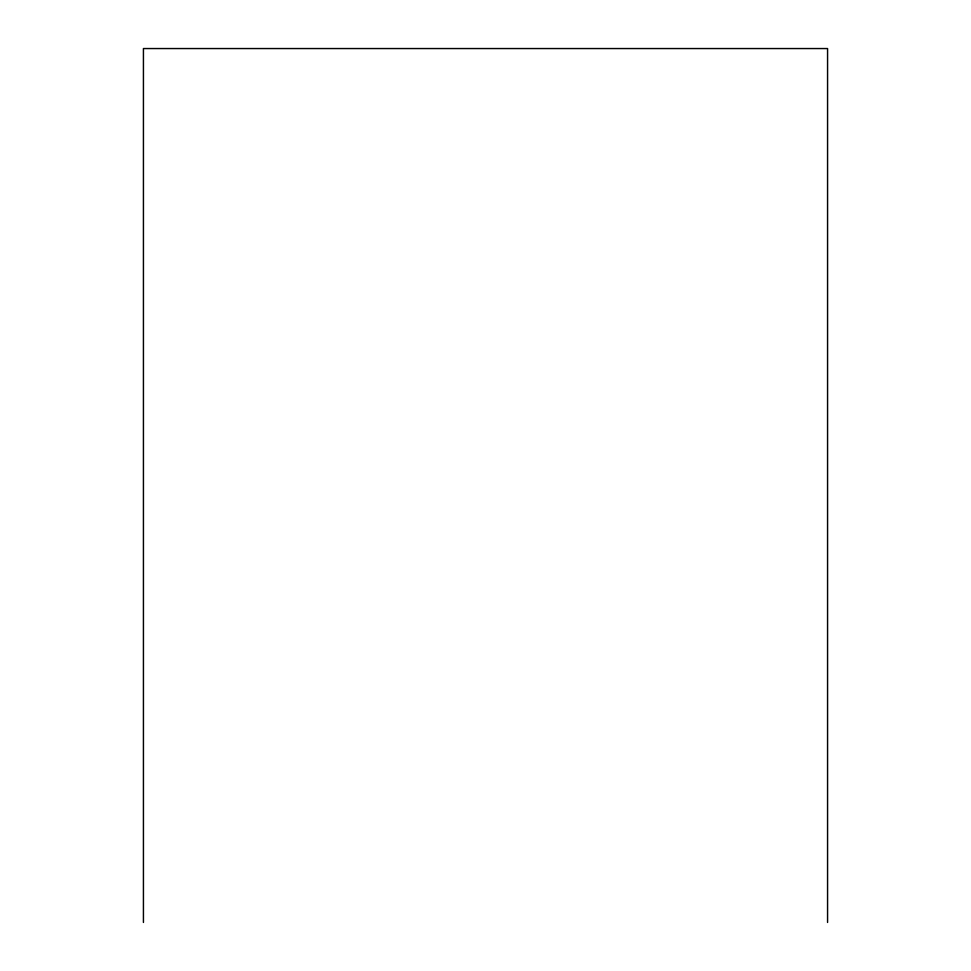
<?xml version="1.0" encoding="UTF-8"?>
<svg xmlns="http://www.w3.org/2000/svg" width="971" height="971" viewBox="0 0 971 971"><rect width="100%" height="100%" fill="white"/><g stroke="black" fill="none" stroke-linecap="round" stroke-linejoin="round"><path stroke-width="1.46" d="M827.571 922.45L827.571 48.55L143.429 48.55L143.429 922.45"/></g></svg>
